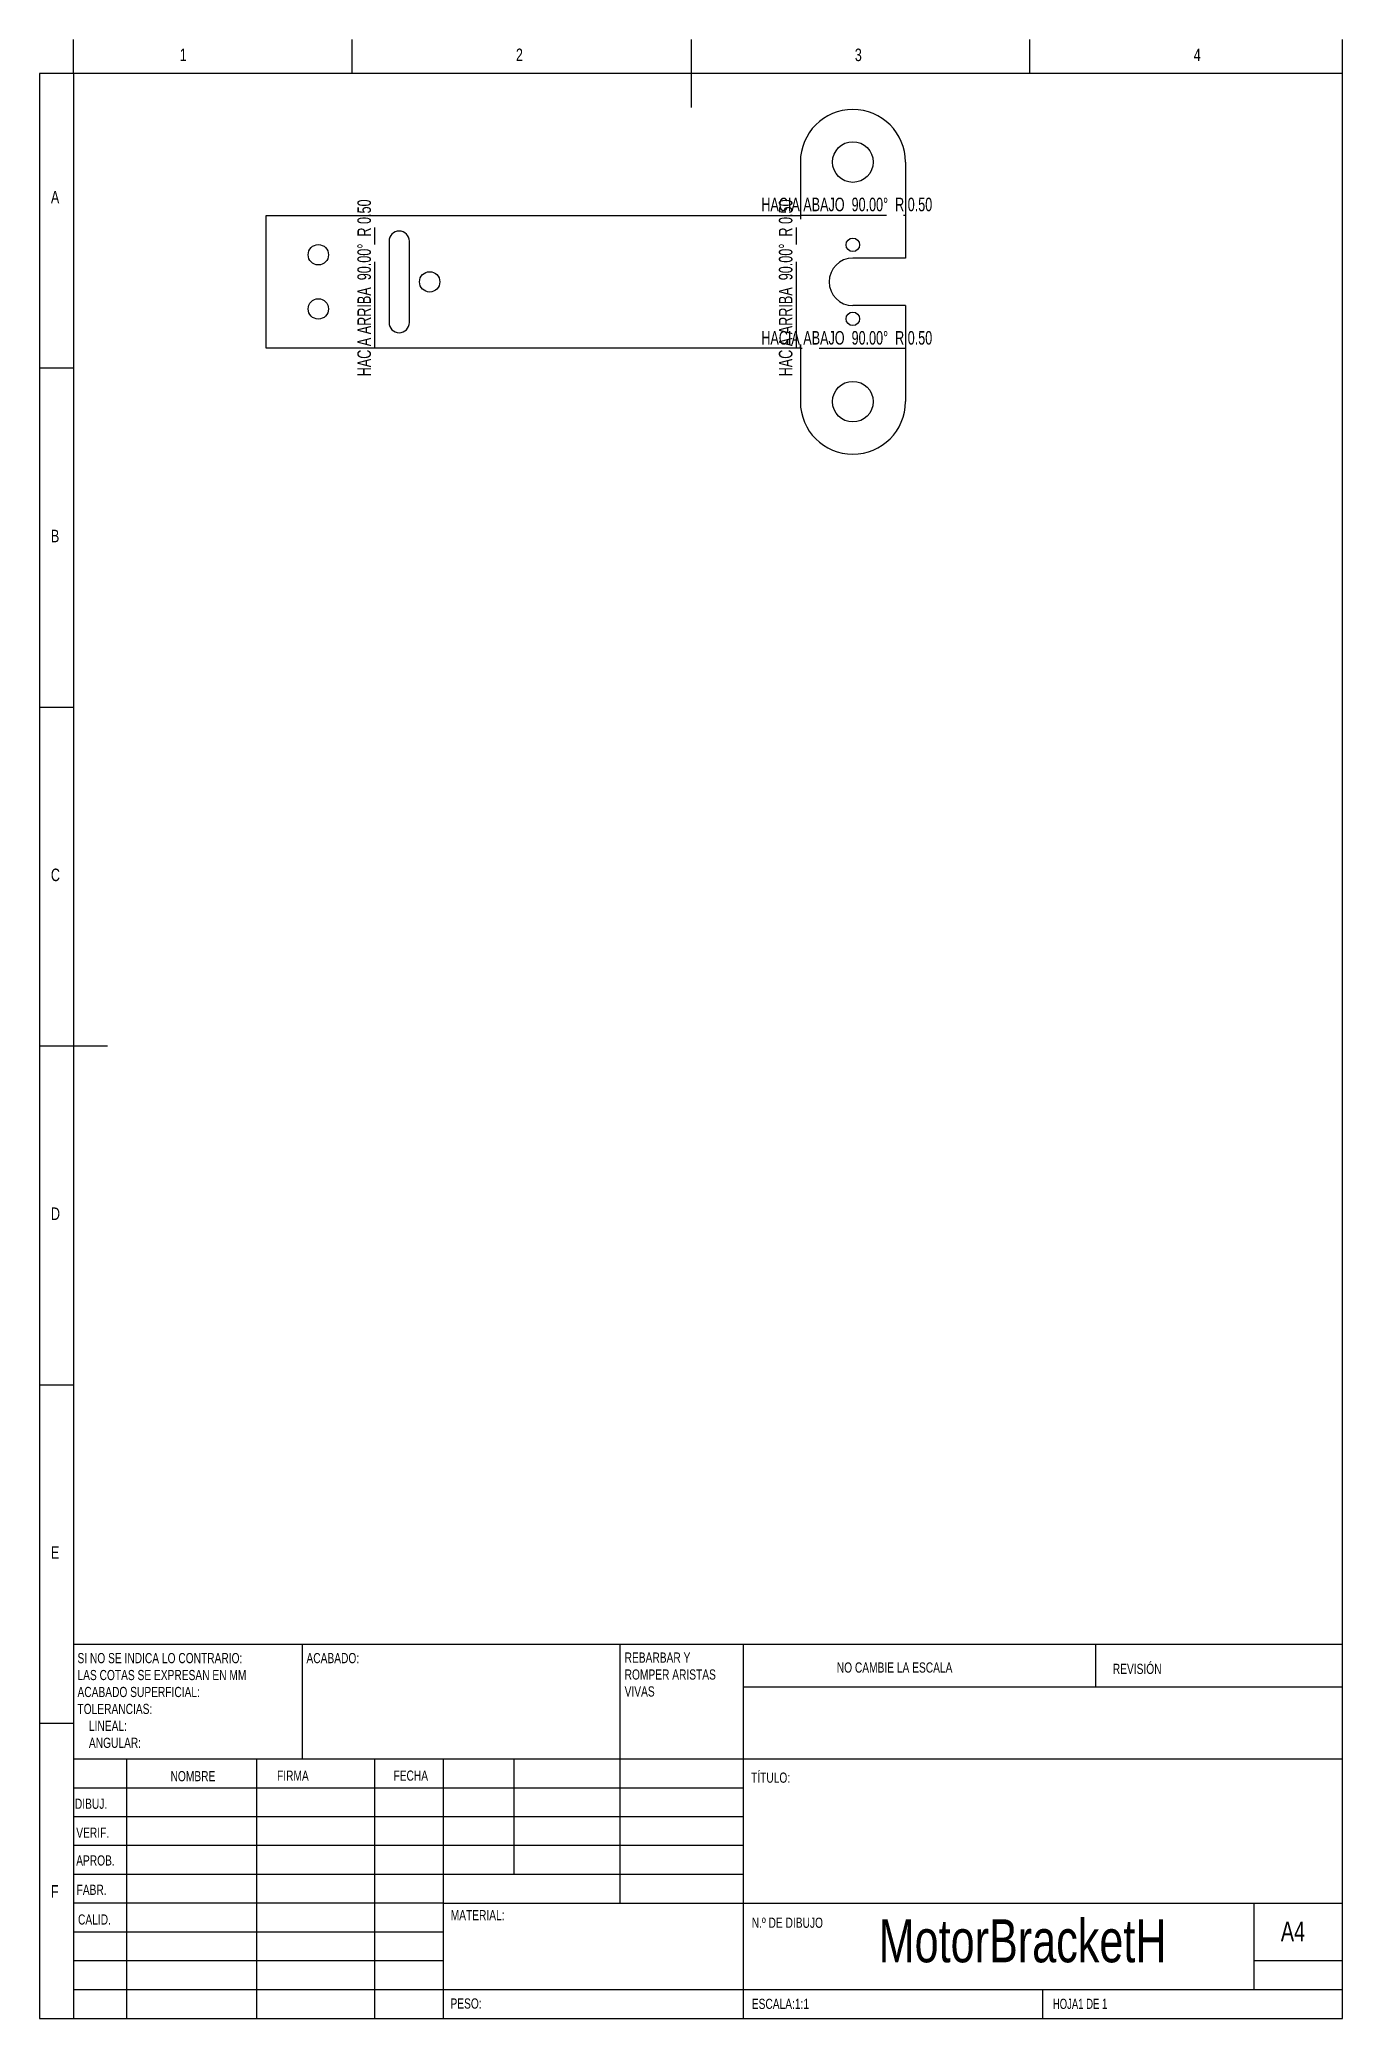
# Model space of a CAD drawing. Header units: millimetres. Extents: x 13 to 205, y 5 to 297.
import ezdxf

# ---------------------------------------------------------------- set-up
doc = ezdxf.new("R2010")
doc.units = ezdxf.units.MM
doc.linetypes.add('CENTERX2', pattern=[20.32, 12.7, -2.54, 2.54, -2.54])
doc.layers.add('CROQUIS', color=4, linetype='Continuous')
doc.styles.add('SLDTEXTSTYLE0', font='TXT', dxfattribs={"width": 0.75})
doc.styles.add('SLDTEXTSTYLE1', font='TXT', dxfattribs={"width": 0.7})
doc.styles.add('SLDTEXTSTYLE2', font='TXT', dxfattribs={"width": 0.694444})
doc.styles.add('SLDTEXTSTYLE3', font='TXT', dxfattribs={"width": 0.696429})

# ---------------------------------------------------------------- blocks, each defined once
blk = doc.blocks.new('SW_NOTE_0')
at = {"color": 0, "linetype": 'Continuous', "lineweight": 0, "char_height": 1.5, "attachment_point": 1, "style": 'SLDTEXTSTYLE0'}
for s, insert in [('REBARBAR Y', (0, 1.93)), ('ROMPER ARISTAS', (0, -0.57)), ('VIVAS', (0, -3.07))]:
    blk.add_mtext(s, dxfattribs=dict(at, insert=insert))
blk = doc.blocks.new('SW_NOTE_1')
at = {"color": 0, "linetype": 'Continuous', "lineweight": 0, "char_height": 1.5, "attachment_point": 1, "style": 'SLDTEXTSTYLE0'}
for s, insert in [('SI NO SE INDICA LO CONTRARIO:', (0, 1.93)), ('LAS COTAS SE EXPRESAN EN MM', (0, -0.57)), ('ACABADO SUPERFICIAL:', (0, -3.07)), ('TOLERANCIAS:', (0, -5.57)), ('LINEAL:', (1.69, -8.07)), ('ANGULAR:', (1.69, -10.57))]:
    blk.add_mtext(s, dxfattribs=dict(at, insert=insert))

msp = doc.modelspace()

# ---------------------------------------------------------------- linework, layer by layer
for p, q in [((125.03, 278.93), (125.03, 270.5)), ((140.53, 278.93), (140.53, 264.75)), ((46.17, 271), (46.17, 251.5)), ((125.03, 271), (46.17, 271)), ((125.03, 271), (125.03, 270.5)), ((64.35, 267.25), (64.35, 255.25)), ((67.35, 255.25), (67.35, 267.25)), ((140.53, 264.75), (132.78, 264.75)), ((140.53, 257.75), (132.78, 257.75)), ((140.53, 257.75), (140.53, 243.57)), ((46.17, 251.5), (125.03, 251.5)), ((125.03, 252), (125.03, 243.57)), ((125.03, 251.5), (125.03, 252))]:
    msp.add_line(p, q)
at = {"color": 7, "linetype": 'CENTERX2'}
for p, q in [((62.26, 251.5), (62.26, 271)), ((124.44, 251.5), (124.44, 271)), ((125.03, 271.09), (140.53, 271.09)), ((140.53, 251.41), (125.03, 251.41))]:
    msp.add_line(p, q, dxfattribs=at)
for centre, radius in [((132.78, 278.93), 3), ((53.92, 265.25), 1.5), ((132.78, 266.71), 1), ((70.35, 261.25), 1.5), ((53.92, 257.25), 1.5), ((132.78, 255.79), 1), ((132.78, 243.57), 3)]:
    msp.add_circle(centre, radius)
for centre, radius, start, end in [((132.78, 278.93), 7.75, 0, 180), ((65.85, 267.25), 1.5, 0, 180), ((132.78, 261.25), 3.5, 90, 270), ((65.85, 255.25), 1.5, 180, 0), ((132.78, 243.57), 7.75, 180, 0)]:
    msp.add_arc(centre, radius, start, end)
at = {"layer": 'CROQUIS', "color": 4}
for p, q in [((17.8, 292), (17.8, 297)), ((58.9, 292), (58.9, 297)), ((108.9, 297), (108.9, 287)), ((158.9, 292), (158.9, 297)), ((205, 292), (205, 297)), ((12.8, 292), (12.8, 5)), ((17.8, 292), (12.8, 292)), ((17.8, 292), (17.8, 5)), ((205, 292), (17.8, 292)), ((205, 5), (205, 292)), ((17.8, 248.5), (12.8, 248.5)), ((12.8, 198.5), (17.8, 198.5)), ((12.8, 148.5), (22.8, 148.5)), ((12.8, 98.5), (17.8, 98.5)), ((17.8, 60.25), (205, 60.25)), ((17.8, 60.25), (17.8, 5)), ((17.8, 60.25), (17.8, 5)), ((51.6, 43.25), (51.6, 60.25)), ((98.4, 60.25), (98.4, 22)), ((116.6, 60.25), (116.6, 5)), ((168.6, 53.88), (168.6, 60.25)), ((205, 53.88), (116.6, 53.88)), ((17.8, 48.5), (12.8, 48.5)), ((205, 43.25), (17.8, 43.25)), ((25.6, 43.25), (25.6, 5)), ((44.79, 43.25), (44.79, 5)), ((62.2, 43.25), (62.2, 5)), ((72.4, 5), (72.4, 43.25)), ((82.8, 26.25), (82.8, 43.25)), ((116.6, 39), (17.8, 39)), ((116.6, 34.75), (17.8, 34.75)), ((116.6, 30.5), (17.8, 30.5)), ((116.6, 26.25), (17.8, 26.25)), ((72.4, 22), (17.8, 22)), ((72.4, 22), (205, 22)), ((192, 9.25), (192, 22)), ((72.4, 17.75), (17.8, 17.75)), ((72.4, 13.5), (17.8, 13.5)), ((205, 13.5), (192, 13.5)), ((17.8, 9.25), (205, 9.25)), ((160.8, 5), (160.8, 9.25)), ((12.8, 5), (17.8, 5)), ((17.8, 5), (205, 5))]:
    msp.add_line(p, q, dxfattribs=at)

# ---------------------------------------------------------------- block references
at = {"color": 7, "linetype": 'Continuous', "lineweight": 0}
for name, p in [('SW_NOTE_1', (18.39, 56.99)), ('SW_NOTE_0', (99.11, 57.07))]:
    msp.add_blockref(name, p, dxfattribs=at)

# ---------------------------------------------------------------- texts
for s, insert, char_height, attachment_point, style in [('1', (33.48, 295.67), 1.85, 1, 'SLDTEXTSTYLE0'), ('2', (83.07, 295.67), 1.85, 1, 'SLDTEXTSTYLE0'), ('3', (133.07, 295.67), 1.85, 1, 'SLDTEXTSTYLE0'), ('4', (183.07, 295.67), 1.85, 1, 'SLDTEXTSTYLE0'), ('A', (14.47, 274.67), 1.85, 1, 'SLDTEXTSTYLE0'), ('HACIA ABAJO  90.00°  R 0.50', (131.88, 273.67), 2, 2, 'SLDTEXTSTYLE2'), ('HACIA ABAJO  90.00°  R 0.50', (131.88, 253.99), 2, 2, 'SLDTEXTSTYLE2'), ('B', (14.47, 224.67), 1.85, 1, 'SLDTEXTSTYLE0'), ('C', (14.47, 174.67), 1.85, 1, 'SLDTEXTSTYLE0'), ('D', (14.47, 124.67), 1.85, 1, 'SLDTEXTSTYLE0'), ('E', (14.47, 74.67), 1.85, 1, 'SLDTEXTSTYLE0'), ('ACABADO:', (52.17, 58.92), 1.5, 1, 'SLDTEXTSTYLE0'), ('NO CAMBIE LA ESCALA', (130.41, 57.53), 1.5, 1, 'SLDTEXTSTYLE0'), ('REVISIÓN', (171.13, 57.33), 1.5, 1, 'SLDTEXTSTYLE0'), ('NOMBRE', (32.12, 41.5), 1.5, 1, 'SLDTEXTSTYLE0'), ('FIRMA', (47.83, 41.56), 1.5, 1, 'SLDTEXTSTYLE0'), ('FECHA', (65.01, 41.58), 1.5, 1, 'SLDTEXTSTYLE0'), ('TÍTULO:', (117.76, 41.28), 1.5, 1, 'SLDTEXTSTYLE0'), ('DIBUJ.', (18.01, 37.43), 1.5, 1, 'SLDTEXTSTYLE0'), ('VERIF.', (18.21, 33.15), 1.5, 1, 'SLDTEXTSTYLE0'), ('APROB.', (18.2, 29.06), 1.5, 1, 'SLDTEXTSTYLE0'), ('F', (14.47, 24.67), 1.85, 1, 'SLDTEXTSTYLE0'), ('FABR.', (18.26, 24.73), 1.5, 1, 'SLDTEXTSTYLE0'), ('MATERIAL:', (73.45, 20.99), 1.5, 1, 'SLDTEXTSTYLE0'), ('CALID.', (18.47, 20.35), 1.5, 1, 'SLDTEXTSTYLE0'), ('N.º DE DIBUJO', (117.87, 19.87), 1.5, 1, 'SLDTEXTSTYLE0'), ('MotorBracketH', (157.82, 19.63), 6.35, 2, 'SLDTEXTSTYLE0'), ('A4', (195.92, 19.3), 2.91, 1, 'SLDTEXTSTYLE0'), ('PESO:', (73.42, 7.95), 1.499, 1, 'SLDTEXTSTYLE0'), ('ESCALA:1:1', (117.87, 7.9), 1.5, 1, 'SLDTEXTSTYLE0'), ('HOJA1 DE 1', (162.28, 7.9), 1.5, 1, 'SLDTEXTSTYLE1')]:
    msp.add_mtext(s, dxfattribs=dict(at, insert=insert, char_height=char_height, attachment_point=attachment_point, style=style))
at = {"color": 7, "linetype": 'Continuous', "lineweight": 0, "char_height": 2, "attachment_point": 2, "rotation": 90, "style": 'SLDTEXTSTYLE3'}
for insert in [(59.68, 260.36), (121.86, 260.36)]:
    msp.add_mtext('HACIA ARRIBA  90.00°  R 0.50', dxfattribs=dict(at, insert=insert))

doc.saveas('drawing.dxf')
